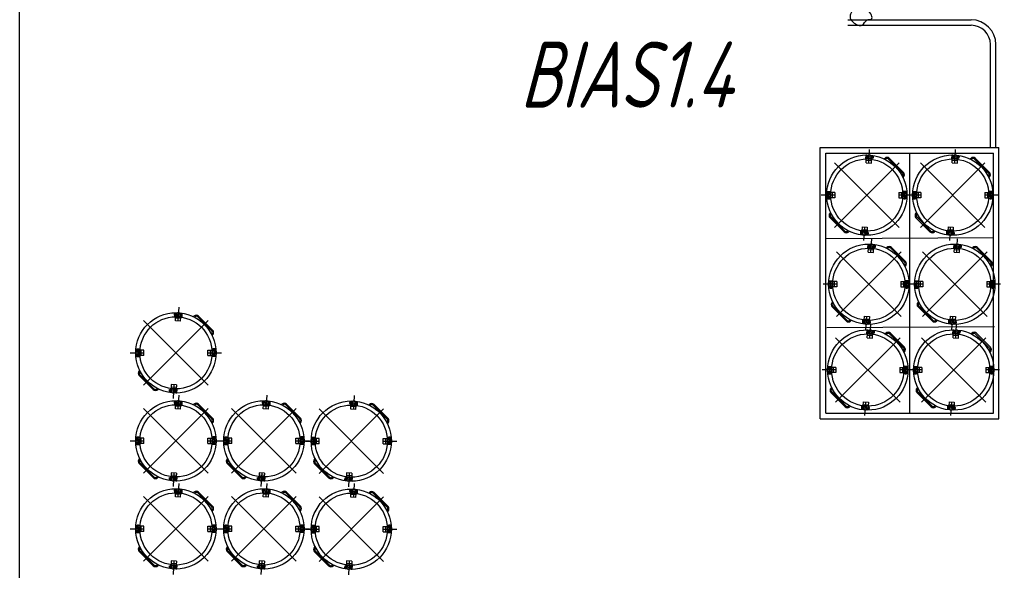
# Model space of a CAD drawing. Header units: millimetres. Extents: x 1663 to 6300, y 431 to 1491.
# Drawn here: x 5052.8 to 5117.5, y 1324.7 to 1361.1 of the extents above; entities that cross this region are included whole.
import ezdxf

# ---------------------------------------------------------------- set-up
doc = ezdxf.new("R2010")
doc.units = ezdxf.units.MM
for name, color, linetype, lineweight in [('Линия связи (Вновь)', 3, 'Continuous', 60), ('Строительный', 251, 'Continuous', 13), ('Текст', 2, 'Continuous', 25)]:
    doc.layers.add(name, color=color, linetype=linetype, lineweight=lineweight)
doc.styles.add('Simplex', font='simplex.shx', dxfattribs={"width": 0.7, "oblique": 15})

# ---------------------------------------------------------------- blocks, each defined once
blk = doc.blocks.new('A$C178B2837')
at = {"layer": 'Строительный', "ltscale": 100}
for p, q in [((535.063, 330.964), (535.063, 398.714)), ((572.724, 392.444), (578.324, 392.444)), ((572.724, 392.194), (578.324, 392.194)), ((579.199, 386.639), (579.199, 391.319)), ((579.449, 386.639), (579.449, 391.319)), ((571.464, 374.319), (571.464, 386.639)), ((571.464, 386.639), (579.584, 386.639)), ((571.714, 374.569), (571.714, 386.389)), ((571.714, 386.389), (579.334, 386.389)), ((573.533, 386.292), (573.523, 386.136)), ((573.572, 386.289), (573.533, 386.292)), ((573.55, 385.94), (573.573, 386.306)), ((573.888, 386.195), (573.567, 386.216)), ((573.57, 386.251), (573.619, 386.248)), ((573.621, 386.273), (573.612, 386.127)), ((573.669, 385.933), (573.709, 386.551)), ((573.761, 386.264), (573.751, 386.118)), ((573.759, 386.239), (573.809, 386.236)), ((573.789, 385.925), (573.812, 386.29)), ((573.828, 386.101), (573.839, 386.286)), ((573.837, 386.246), (573.869, 386.243)), ((573.869, 386.243), (573.863, 386.15)), ((575.524, 386.389), (575.524, 374.569)), ((577.441, 386.292), (577.431, 386.136)), ((577.48, 386.289), (577.441, 386.292)), ((577.458, 385.94), (577.481, 386.306)), ((577.796, 386.195), (577.475, 386.216)), ((577.478, 386.251), (577.528, 386.248)), ((577.529, 386.273), (577.52, 386.127)), ((577.578, 385.933), (577.617, 386.551)), ((577.669, 386.264), (577.66, 386.118)), ((577.667, 386.239), (577.717, 386.236)), ((577.697, 385.925), (577.721, 386.29)), ((577.736, 386.101), (577.748, 386.286)), ((577.745, 386.246), (577.777, 386.243)), ((577.777, 386.243), (577.771, 386.15)), ((579.334, 374.569), (579.334, 386.389)), ((579.584, 374.319), (579.584, 386.639)), ((575.044, 385.948), (572.109, 383.013)), ((575.044, 383.013), (572.109, 385.948)), ((573.523, 386.136), (573.562, 386.133)), ((573.55, 385.94), (573.789, 385.925)), ((573.557, 386.06), (573.797, 386.045)), ((573.612, 386.127), (573.751, 386.118)), ((573.863, 386.15), (573.831, 386.152)), ((574.397, 386.149), (574.371, 386.124)), ((575.21, 385.478), (574.574, 386.114)), ((575.245, 385.513), (574.609, 386.149)), ((578.952, 385.948), (576.018, 383.013)), ((578.952, 383.013), (576.018, 385.948)), ((577.431, 386.136), (577.47, 386.133)), ((577.458, 385.94), (577.697, 385.925)), ((577.465, 386.06), (577.705, 386.045)), ((577.52, 386.127), (577.66, 386.118)), ((577.771, 386.15), (577.739, 386.152)), ((578.305, 386.149), (578.279, 386.124)), ((579.118, 385.478), (578.482, 386.114)), ((579.154, 385.513), (578.517, 386.149)), ((575.245, 385.301), (575.22, 385.275)), ((579.154, 385.301), (579.128, 385.275)), ((572.122, 384.481), (571.502, 384.481)), ((572.122, 384.601), (571.756, 384.601)), ((571.772, 384.601), (571.772, 384.64)), ((571.772, 384.64), (571.928, 384.64)), ((571.785, 384.551), (571.932, 384.551)), ((571.81, 384.601), (571.81, 384.551)), ((571.846, 384.279), (571.846, 384.601)), ((571.928, 384.64), (571.928, 384.601)), ((571.932, 384.551), (571.932, 384.411)), ((572.002, 384.601), (572.002, 384.361)), ((572.122, 384.601), (572.122, 384.361)), ((575.032, 384.601), (575.398, 384.601)), ((575.032, 384.601), (575.032, 384.361)), ((575.652, 384.481), (575.032, 384.481)), ((575.152, 384.601), (575.152, 384.361)), ((575.368, 384.551), (575.222, 384.551)), ((575.222, 384.551), (575.222, 384.411)), ((575.381, 384.64), (575.225, 384.64)), ((575.225, 384.64), (575.225, 384.601)), ((575.307, 384.279), (575.307, 384.601)), ((575.343, 384.601), (575.343, 384.551)), ((575.381, 384.601), (575.381, 384.64)), ((576.03, 384.481), (575.41, 384.481)), ((576.03, 384.601), (575.664, 384.601)), ((575.68, 384.601), (575.68, 384.64)), ((575.68, 384.64), (575.836, 384.64)), ((575.693, 384.551), (575.84, 384.551)), ((575.718, 384.601), (575.718, 384.551)), ((575.754, 384.279), (575.754, 384.601)), ((575.836, 384.64), (575.836, 384.601)), ((575.84, 384.551), (575.84, 384.411)), ((575.91, 384.601), (575.91, 384.361)), ((576.03, 384.601), (576.03, 384.361)), ((578.94, 384.601), (579.306, 384.601)), ((578.94, 384.601), (578.94, 384.361)), ((579.56, 384.481), (578.94, 384.481)), ((579.06, 384.601), (579.06, 384.361)), ((579.276, 384.551), (579.13, 384.551)), ((579.13, 384.551), (579.13, 384.411)), ((579.289, 384.64), (579.133, 384.64)), ((579.133, 384.64), (579.133, 384.601)), ((579.216, 384.279), (579.216, 384.601)), ((579.251, 384.601), (579.251, 384.551)), ((579.289, 384.601), (579.289, 384.64)), ((572.122, 384.361), (571.756, 384.361)), ((571.943, 384.334), (571.758, 384.334)), ((571.785, 384.411), (571.932, 384.411)), ((571.799, 384.334), (571.799, 384.302)), ((571.799, 384.302), (571.892, 384.302)), ((571.81, 384.411), (571.81, 384.361)), ((571.892, 384.302), (571.892, 384.334)), ((575.032, 384.361), (575.398, 384.361)), ((575.21, 384.334), (575.395, 384.334)), ((575.368, 384.411), (575.222, 384.411)), ((575.261, 384.302), (575.261, 384.334)), ((575.354, 384.302), (575.261, 384.302)), ((575.343, 384.411), (575.343, 384.361)), ((575.354, 384.334), (575.354, 384.302)), ((576.03, 384.361), (575.664, 384.361)), ((575.851, 384.334), (575.666, 384.334)), ((575.693, 384.411), (575.84, 384.411)), ((575.707, 384.334), (575.707, 384.302)), ((575.707, 384.302), (575.801, 384.302)), ((575.718, 384.411), (575.718, 384.361)), ((575.801, 384.302), (575.801, 384.334)), ((578.94, 384.361), (579.306, 384.361)), ((579.118, 384.334), (579.304, 384.334)), ((579.276, 384.411), (579.13, 384.411)), ((579.169, 384.302), (579.169, 384.334)), ((579.263, 384.302), (579.169, 384.302)), ((579.251, 384.411), (579.251, 384.361)), ((579.263, 384.334), (579.263, 384.302)), ((571.908, 383.66), (571.934, 383.686)), ((575.816, 383.66), (575.842, 383.686)), ((572.544, 382.812), (571.908, 383.448)), ((572.58, 382.847), (571.943, 383.484)), ((576.452, 382.812), (575.816, 383.448)), ((576.488, 382.847), (575.851, 383.484)), ((572.756, 382.812), (572.782, 382.838)), ((573.303, 382.69), (573.313, 382.846)), ((573.342, 382.687), (573.303, 382.69)), ((573.313, 382.846), (573.352, 382.843)), ((573.364, 383.036), (573.341, 382.671)), ((573.344, 382.725), (573.394, 382.722)), ((573.667, 382.741), (573.346, 382.761)), ((573.356, 382.917), (573.596, 382.901)), ((573.364, 383.036), (573.603, 383.021)), ((573.392, 382.697), (573.402, 382.843)), ((573.402, 382.843), (573.541, 382.835)), ((573.444, 382.41), (573.484, 383.029)), ((573.532, 382.688), (573.541, 382.835)), ((573.534, 382.713), (573.584, 382.71)), ((573.603, 383.021), (573.58, 382.656)), ((573.619, 382.841), (573.607, 382.656)), ((573.61, 382.697), (573.642, 382.695)), ((573.648, 382.789), (573.616, 382.791)), ((573.642, 382.695), (573.648, 382.789)), ((576.665, 382.812), (576.69, 382.838)), ((577.211, 382.69), (577.221, 382.846)), ((577.25, 382.687), (577.211, 382.69)), ((577.221, 382.846), (577.26, 382.843)), ((577.272, 383.036), (577.249, 382.671)), ((577.252, 382.725), (577.302, 382.722)), ((577.576, 382.741), (577.255, 382.761)), ((577.265, 382.917), (577.504, 382.901)), ((577.272, 383.036), (577.512, 383.021)), ((577.301, 382.697), (577.31, 382.843)), ((577.31, 382.843), (577.45, 382.835)), ((577.352, 382.41), (577.392, 383.029)), ((577.44, 382.688), (577.45, 382.835)), ((577.442, 382.713), (577.492, 382.71)), ((577.512, 383.021), (577.488, 382.656)), ((577.527, 382.841), (577.516, 382.656)), ((577.518, 382.697), (577.55, 382.695)), ((577.556, 382.789), (577.524, 382.791)), ((577.55, 382.695), (577.556, 382.789)), ((579.357, 382.539), (571.737, 382.494)), ((573.626, 382.239), (573.616, 382.084)), ((573.665, 382.237), (573.626, 382.239)), ((573.643, 381.888), (573.666, 382.253)), ((573.663, 382.199), (573.713, 382.196)), ((573.714, 382.221), (573.705, 382.075)), ((573.763, 381.88), (573.802, 382.499)), ((573.854, 382.212), (573.845, 382.066)), ((573.882, 381.873), (573.906, 382.238)), ((573.921, 382.049), (573.933, 382.234)), ((577.534, 382.239), (577.525, 382.084)), ((577.573, 382.237), (577.534, 382.239)), ((577.551, 381.888), (577.575, 382.253)), ((577.571, 382.199), (577.621, 382.196)), ((577.623, 382.221), (577.613, 382.075)), ((577.671, 381.88), (577.71, 382.499)), ((577.762, 382.212), (577.753, 382.066)), ((577.791, 381.873), (577.814, 382.238)), ((577.829, 382.049), (577.841, 382.234)), ((575.137, 381.896), (572.203, 378.961)), ((575.137, 378.961), (572.203, 381.896)), ((573.616, 382.084), (573.655, 382.081)), ((573.643, 381.888), (573.882, 381.873)), ((573.651, 382.008), (573.89, 381.993)), ((573.982, 382.143), (573.661, 382.163)), ((573.705, 382.075), (573.845, 382.066)), ((573.852, 382.187), (573.902, 382.184)), ((573.956, 382.098), (573.924, 382.1)), ((573.93, 382.193), (573.962, 382.191)), ((573.962, 382.191), (573.956, 382.098)), ((574.49, 382.097), (574.464, 382.071)), ((575.303, 381.425), (574.667, 382.062)), ((575.339, 381.461), (574.702, 382.097)), ((579.045, 381.896), (576.111, 378.961)), ((579.045, 378.961), (576.111, 381.896)), ((577.525, 382.084), (577.564, 382.081)), ((577.551, 381.888), (577.791, 381.873)), ((577.559, 382.008), (577.798, 381.993)), ((577.89, 382.143), (577.569, 382.163)), ((577.613, 382.075), (577.753, 382.066)), ((577.761, 382.187), (577.811, 382.184)), ((577.864, 382.098), (577.832, 382.1)), ((577.838, 382.193), (577.87, 382.191)), ((577.87, 382.191), (577.864, 382.098)), ((578.398, 382.097), (578.373, 382.071)), ((579.212, 381.425), (578.575, 382.062)), ((579.247, 381.461), (578.61, 382.097)), ((575.339, 381.249), (575.313, 381.223)), ((579.247, 381.249), (579.221, 381.223)), ((572.215, 380.428), (571.595, 380.428)), ((572.215, 380.548), (571.849, 380.548)), ((571.865, 380.548), (571.865, 380.587)), ((571.865, 380.587), (572.021, 380.587)), ((571.878, 380.498), (572.025, 380.498)), ((571.903, 380.548), (571.903, 380.498)), ((571.939, 380.227), (571.939, 380.548)), ((572.021, 380.587), (572.021, 380.548)), ((572.025, 380.498), (572.025, 380.358)), ((572.095, 380.548), (572.095, 380.308)), ((572.215, 380.548), (572.215, 380.308)), ((575.125, 380.548), (575.491, 380.548)), ((575.125, 380.548), (575.125, 380.308)), ((575.745, 380.428), (575.125, 380.428)), ((575.245, 380.548), (575.245, 380.308)), ((575.461, 380.498), (575.315, 380.498)), ((575.315, 380.498), (575.315, 380.358)), ((575.474, 380.587), (575.318, 380.587)), ((575.318, 380.587), (575.318, 380.548)), ((575.401, 380.227), (575.401, 380.548)), ((575.437, 380.548), (575.437, 380.498)), ((575.474, 380.548), (575.474, 380.587)), ((576.123, 380.428), (575.503, 380.428)), ((576.123, 380.548), (575.757, 380.548)), ((575.774, 380.548), (575.774, 380.587)), ((575.774, 380.587), (575.93, 380.587)), ((575.787, 380.498), (575.933, 380.498)), ((575.811, 380.548), (575.811, 380.498)), ((575.847, 380.227), (575.847, 380.548)), ((575.93, 380.587), (575.93, 380.548)), ((575.933, 380.498), (575.933, 380.358)), ((576.003, 380.548), (576.003, 380.308)), ((576.123, 380.548), (576.123, 380.308)), ((579.033, 380.548), (579.399, 380.548)), ((579.033, 380.548), (579.033, 380.308)), ((579.653, 380.428), (579.033, 380.428)), ((579.153, 380.548), (579.153, 380.308)), ((579.37, 380.498), (579.223, 380.498)), ((579.223, 380.498), (579.223, 380.358)), ((579.383, 380.587), (579.227, 380.587)), ((579.227, 380.587), (579.227, 380.548)), ((579.309, 380.227), (579.309, 380.548)), ((579.345, 380.548), (579.345, 380.498)), ((579.383, 380.548), (579.383, 380.587)), ((572.215, 380.308), (571.849, 380.308)), ((572.037, 380.281), (571.851, 380.281)), ((571.878, 380.358), (572.025, 380.358)), ((571.892, 380.281), (571.892, 380.249)), ((571.892, 380.249), (571.986, 380.249)), ((571.903, 380.358), (571.903, 380.308)), ((571.986, 380.249), (571.986, 380.281)), ((575.125, 380.308), (575.491, 380.308)), ((575.303, 380.281), (575.489, 380.281)), ((575.461, 380.358), (575.315, 380.358)), ((575.354, 380.249), (575.354, 380.281)), ((575.448, 380.249), (575.354, 380.249)), ((575.437, 380.358), (575.437, 380.308)), ((575.448, 380.281), (575.448, 380.249)), ((576.123, 380.308), (575.757, 380.308)), ((575.945, 380.281), (575.759, 380.281)), ((575.787, 380.358), (575.933, 380.358)), ((575.8, 380.281), (575.8, 380.249)), ((575.8, 380.249), (575.894, 380.249)), ((575.811, 380.358), (575.811, 380.308)), ((575.894, 380.249), (575.894, 380.281)), ((579.033, 380.308), (579.399, 380.308)), ((579.211, 380.281), (579.397, 380.281)), ((579.37, 380.358), (579.223, 380.358)), ((579.262, 380.249), (579.262, 380.281)), ((579.356, 380.249), (579.262, 380.249)), ((579.345, 380.358), (579.345, 380.308)), ((579.356, 380.281), (579.356, 380.249)), ((572.001, 379.608), (572.027, 379.634)), ((575.909, 379.608), (575.935, 379.634)), ((542.106, 379.098), (542.1, 379.004)), ((542.137, 379.096), (542.106, 379.098)), ((542.128, 378.951), (542.14, 379.136)), ((542.144, 378.772), (542.167, 379.137)), ((542.214, 379.079), (542.164, 379.083)), ((542.215, 379.104), (542.206, 378.958)), ((542.303, 379.383), (542.264, 378.764)), ((542.355, 379.095), (542.345, 378.949)), ((542.383, 378.756), (542.407, 379.122)), ((542.406, 379.105), (542.445, 379.103)), ((542.445, 379.103), (542.435, 378.947)), ((572.638, 378.76), (572.001, 379.396)), ((572.673, 378.795), (572.036, 379.431)), ((576.546, 378.76), (575.909, 379.396)), ((576.581, 378.795), (575.945, 379.431)), ((540.703, 375.845), (543.638, 378.779)), ((540.703, 378.779), (543.638, 375.845)), ((542.08, 379.052), (542.401, 379.032)), ((542.1, 379.004), (542.131, 379.002)), ((542.383, 378.756), (542.144, 378.772)), ((542.391, 378.876), (542.151, 378.891)), ((542.345, 378.949), (542.206, 378.958)), ((542.403, 379.067), (542.353, 379.071)), ((542.435, 378.947), (542.396, 378.949)), ((542.991, 378.981), (542.965, 378.955)), ((543.168, 378.945), (543.804, 378.309)), ((543.203, 378.981), (543.839, 378.344)), ((572.85, 378.76), (572.875, 378.785)), ((573.396, 378.638), (573.406, 378.793)), ((573.435, 378.635), (573.396, 378.638)), ((573.406, 378.793), (573.445, 378.791)), ((573.457, 378.984), (573.434, 378.619)), ((573.437, 378.673), (573.487, 378.67)), ((573.761, 378.688), (573.44, 378.709)), ((573.45, 378.864), (573.689, 378.849)), ((573.457, 378.984), (573.697, 378.969)), ((573.486, 378.645), (573.495, 378.791)), ((573.495, 378.791), (573.635, 378.782)), ((573.538, 378.358), (573.577, 378.976)), ((573.625, 378.636), (573.635, 378.782)), ((573.627, 378.661), (573.677, 378.658)), ((573.697, 378.969), (573.673, 378.603)), ((573.713, 378.789), (573.701, 378.604)), ((573.703, 378.645), (573.735, 378.643)), ((573.741, 378.736), (573.709, 378.738)), ((573.735, 378.643), (573.741, 378.736)), ((576.758, 378.76), (576.784, 378.785)), ((577.304, 378.638), (577.314, 378.793)), ((577.343, 378.635), (577.304, 378.638)), ((577.314, 378.793), (577.353, 378.791)), ((577.366, 378.984), (577.342, 378.619)), ((577.346, 378.673), (577.396, 378.67)), ((577.669, 378.688), (577.348, 378.709)), ((577.358, 378.864), (577.597, 378.849)), ((577.366, 378.984), (577.605, 378.969)), ((577.394, 378.645), (577.403, 378.791)), ((577.403, 378.791), (577.543, 378.782)), ((577.446, 378.358), (577.485, 378.976)), ((577.534, 378.636), (577.543, 378.782)), ((577.535, 378.661), (577.585, 378.658)), ((577.605, 378.969), (577.582, 378.603)), ((577.621, 378.789), (577.609, 378.604)), ((577.612, 378.645), (577.643, 378.643)), ((577.649, 378.736), (577.618, 378.738)), ((577.643, 378.643), (577.649, 378.736)), ((579.381, 378.487), (571.761, 378.442)), ((573.58, 378.344), (573.57, 378.189)), ((573.57, 378.189), (573.609, 378.186)), ((573.619, 378.342), (573.58, 378.344)), ((573.596, 377.993), (573.62, 378.358)), ((573.935, 378.248), (573.614, 378.268)), ((573.616, 378.304), (573.666, 378.301)), ((573.668, 378.326), (573.658, 378.179)), ((573.716, 377.985), (573.756, 378.604)), ((573.807, 378.317), (573.798, 378.171)), ((573.806, 378.292), (573.856, 378.289)), ((573.836, 377.978), (573.859, 378.343)), ((573.874, 378.154), (573.886, 378.339)), ((573.909, 378.203), (573.878, 378.205)), ((573.884, 378.298), (573.915, 378.296)), ((573.915, 378.296), (573.909, 378.203)), ((574.444, 378.202), (574.418, 378.176)), ((575.292, 377.566), (574.656, 378.202)), ((577.488, 378.344), (577.478, 378.189)), ((577.478, 378.189), (577.517, 378.186)), ((577.527, 378.342), (577.488, 378.344)), ((577.505, 377.993), (577.528, 378.358)), ((577.843, 378.248), (577.522, 378.268)), ((577.524, 378.304), (577.574, 378.301)), ((577.576, 378.326), (577.567, 378.179)), ((577.624, 377.985), (577.664, 378.604)), ((577.716, 378.317), (577.706, 378.171)), ((577.714, 378.292), (577.764, 378.289)), ((577.744, 377.978), (577.767, 378.343)), ((577.783, 378.154), (577.794, 378.339)), ((577.817, 378.203), (577.786, 378.205)), ((577.792, 378.298), (577.823, 378.296)), ((577.823, 378.296), (577.817, 378.203)), ((578.352, 378.202), (578.326, 378.176)), ((579.2, 377.566), (578.564, 378.202)), ((543.839, 378.132), (543.814, 378.106)), ((575.091, 378.001), (572.156, 375.066)), ((575.091, 375.066), (572.156, 378.001)), ((573.596, 377.993), (573.836, 377.978)), ((573.604, 378.113), (573.844, 378.098)), ((573.658, 378.179), (573.798, 378.171)), ((575.257, 377.53), (574.62, 378.167)), ((578.999, 378.001), (576.064, 375.066)), ((578.999, 375.066), (576.064, 378.001)), ((577.505, 377.993), (577.744, 377.978)), ((577.512, 378.113), (577.752, 378.098)), ((577.567, 378.179), (577.706, 378.171)), ((579.165, 377.53), (578.528, 378.167)), ((540.096, 377.312), (540.716, 377.312)), ((540.716, 377.432), (540.35, 377.432)), ((540.537, 377.459), (540.352, 377.459)), ((540.379, 377.382), (540.526, 377.382)), ((540.393, 377.459), (540.393, 377.491)), ((540.393, 377.491), (540.487, 377.491)), ((540.404, 377.382), (540.404, 377.432)), ((540.44, 377.514), (540.44, 377.192)), ((540.487, 377.491), (540.487, 377.459)), ((540.526, 377.242), (540.526, 377.382)), ((540.596, 377.192), (540.596, 377.432)), ((540.716, 377.192), (540.716, 377.432)), ((543.626, 377.432), (543.992, 377.432)), ((543.626, 377.192), (543.626, 377.432)), ((543.626, 377.312), (544.246, 377.312)), ((543.746, 377.192), (543.746, 377.432)), ((543.804, 377.459), (543.99, 377.459)), ((543.962, 377.382), (543.816, 377.382)), ((543.816, 377.242), (543.816, 377.382)), ((543.949, 377.491), (543.855, 377.491)), ((543.855, 377.491), (543.855, 377.459)), ((543.902, 377.514), (543.902, 377.192)), ((543.937, 377.382), (543.937, 377.432)), ((543.949, 377.459), (543.949, 377.491)), ((575.292, 377.354), (575.266, 377.328)), ((579.2, 377.354), (579.174, 377.328)), ((540.716, 377.192), (540.35, 377.192)), ((540.366, 377.192), (540.366, 377.153)), ((540.366, 377.153), (540.522, 377.153)), ((540.379, 377.242), (540.526, 377.242)), ((540.404, 377.192), (540.404, 377.242)), ((540.522, 377.153), (540.522, 377.192)), ((543.626, 377.192), (543.992, 377.192)), ((543.962, 377.242), (543.816, 377.242)), ((543.819, 377.153), (543.819, 377.192)), ((543.975, 377.153), (543.819, 377.153)), ((543.937, 377.192), (543.937, 377.242)), ((543.975, 377.192), (543.975, 377.153)), ((540.502, 376.492), (540.528, 376.517)), ((572.168, 376.533), (571.548, 376.533)), ((572.168, 376.653), (571.802, 376.653)), ((572.168, 376.413), (571.802, 376.413)), ((571.819, 376.653), (571.819, 376.692)), ((571.819, 376.692), (571.975, 376.692)), ((571.832, 376.603), (571.978, 376.603)), ((571.832, 376.463), (571.978, 376.463)), ((571.857, 376.653), (571.857, 376.603)), ((571.857, 376.463), (571.857, 376.413)), ((571.892, 376.332), (571.892, 376.653)), ((571.975, 376.692), (571.975, 376.653)), ((571.978, 376.603), (571.978, 376.463)), ((572.048, 376.653), (572.048, 376.413)), ((572.168, 376.653), (572.168, 376.413)), ((575.078, 376.653), (575.444, 376.653)), ((575.078, 376.653), (575.078, 376.413)), ((575.698, 376.533), (575.078, 376.533)), ((575.078, 376.413), (575.444, 376.413)), ((575.198, 376.653), (575.198, 376.413)), ((575.415, 376.603), (575.268, 376.603)), ((575.268, 376.603), (575.268, 376.463)), ((575.415, 376.463), (575.268, 376.463)), ((575.428, 376.692), (575.272, 376.692)), ((575.272, 376.692), (575.272, 376.653)), ((575.354, 376.332), (575.354, 376.653)), ((575.39, 376.653), (575.39, 376.603)), ((575.39, 376.463), (575.39, 376.413)), ((575.428, 376.653), (575.428, 376.692)), ((576.076, 376.533), (575.456, 376.533)), ((576.076, 376.653), (575.71, 376.653)), ((576.076, 376.413), (575.71, 376.413)), ((575.727, 376.653), (575.727, 376.692)), ((575.727, 376.692), (575.883, 376.692)), ((575.74, 376.603), (575.886, 376.603)), ((575.74, 376.463), (575.886, 376.463)), ((575.765, 376.653), (575.765, 376.603)), ((575.765, 376.463), (575.765, 376.413)), ((575.801, 376.332), (575.801, 376.653)), ((575.883, 376.692), (575.883, 376.653)), ((575.886, 376.603), (575.886, 376.463)), ((575.956, 376.653), (575.956, 376.413)), ((576.076, 376.653), (576.076, 376.413)), ((578.986, 376.653), (579.353, 376.653)), ((578.986, 376.653), (578.986, 376.413)), ((579.606, 376.533), (578.986, 376.533)), ((578.986, 376.413), (579.353, 376.413)), ((579.106, 376.653), (579.106, 376.413)), ((579.323, 376.603), (579.176, 376.603)), ((579.176, 376.603), (579.176, 376.463)), ((579.323, 376.463), (579.176, 376.463)), ((579.336, 376.692), (579.18, 376.692)), ((579.18, 376.692), (579.18, 376.653)), ((579.262, 376.332), (579.262, 376.653)), ((579.298, 376.653), (579.298, 376.603)), ((579.298, 376.463), (579.298, 376.413)), ((579.336, 376.653), (579.336, 376.692)), ((540.502, 376.28), (541.138, 375.643)), ((540.537, 376.315), (541.174, 375.679)), ((571.99, 376.386), (571.804, 376.386)), ((571.845, 376.386), (571.845, 376.354)), ((571.845, 376.354), (571.939, 376.354)), ((571.939, 376.354), (571.939, 376.386)), ((575.257, 376.386), (575.442, 376.386)), ((575.307, 376.354), (575.307, 376.386)), ((575.401, 376.354), (575.307, 376.354)), ((575.401, 376.386), (575.401, 376.354)), ((575.898, 376.386), (575.713, 376.386)), ((575.754, 376.386), (575.754, 376.354)), ((575.754, 376.354), (575.847, 376.354)), ((575.847, 376.354), (575.847, 376.386)), ((579.165, 376.386), (579.35, 376.386)), ((579.216, 376.354), (579.216, 376.386)), ((579.309, 376.354), (579.216, 376.354)), ((579.309, 376.386), (579.309, 376.354)), ((541.35, 375.643), (541.376, 375.669)), ((541.859, 375.598), (542.18, 375.577)), ((541.879, 375.549), (541.885, 375.643)), ((541.91, 375.547), (541.879, 375.549)), ((541.885, 375.643), (541.916, 375.641)), ((541.92, 375.691), (541.908, 375.506)), ((541.958, 375.868), (541.935, 375.502)), ((541.988, 375.553), (541.938, 375.557)), ((542.19, 375.733), (541.95, 375.748)), ((542.198, 375.852), (541.958, 375.868)), ((541.987, 375.528), (541.996, 375.675)), ((542.136, 375.666), (541.996, 375.675)), ((542.078, 375.86), (542.038, 375.241)), ((542.126, 375.52), (542.136, 375.666)), ((542.178, 375.541), (542.128, 375.544)), ((542.198, 375.852), (542.174, 375.487)), ((542.224, 375.657), (542.185, 375.659)), ((542.214, 375.501), (542.224, 375.657)), ((571.954, 375.713), (571.98, 375.739)), ((572.626, 374.9), (571.99, 375.536)), ((575.863, 375.713), (575.888, 375.739)), ((576.534, 374.9), (575.898, 375.536)), ((542.106, 375.098), (542.1, 375.004)), ((542.137, 375.096), (542.106, 375.098)), ((542.128, 374.951), (542.14, 375.136)), ((542.144, 374.772), (542.167, 375.137)), ((542.214, 375.079), (542.164, 375.083)), ((542.175, 375.503), (542.214, 375.501)), ((542.215, 375.104), (542.206, 374.958)), ((542.303, 375.383), (542.264, 374.764)), ((542.355, 375.095), (542.345, 374.949)), ((542.403, 375.067), (542.353, 375.071)), ((542.383, 374.756), (542.407, 375.122)), ((542.406, 375.105), (542.445, 375.103)), ((542.445, 375.103), (542.435, 374.947)), ((546.106, 375.098), (546.1, 375.004)), ((546.137, 375.096), (546.106, 375.098)), ((546.128, 374.951), (546.14, 375.136)), ((546.144, 374.772), (546.167, 375.137)), ((546.214, 375.079), (546.164, 375.083)), ((546.215, 375.104), (546.206, 374.958)), ((546.303, 375.383), (546.264, 374.764)), ((546.355, 375.095), (546.345, 374.949)), ((546.403, 375.067), (546.353, 375.071)), ((546.383, 374.756), (546.407, 375.122)), ((546.406, 375.105), (546.445, 375.103)), ((546.445, 375.103), (546.435, 374.947)), ((550.079, 375.086), (550.073, 374.993)), ((550.11, 375.084), (550.079, 375.086)), ((550.101, 374.94), (550.113, 375.125)), ((550.117, 374.761), (550.14, 375.126)), ((550.187, 375.068), (550.137, 375.072)), ((550.188, 375.093), (550.179, 374.947)), ((550.276, 375.372), (550.237, 374.753)), ((550.328, 375.084), (550.319, 374.938)), ((550.356, 374.745), (550.38, 375.111)), ((550.379, 375.094), (550.418, 375.092)), ((550.418, 375.092), (550.408, 374.936)), ((572.591, 374.865), (571.954, 375.501)), ((573.411, 375.089), (573.387, 374.724)), ((573.411, 375.089), (573.65, 375.074)), ((573.491, 374.463), (573.53, 375.081)), ((573.65, 375.074), (573.627, 374.708)), ((576.499, 374.865), (575.863, 375.501)), ((577.319, 375.089), (577.296, 374.724)), ((577.319, 375.089), (577.558, 375.074)), ((577.399, 374.463), (577.439, 375.081)), ((577.558, 375.074), (577.535, 374.708)), ((540.703, 371.845), (543.638, 374.779)), ((540.703, 374.779), (543.638, 371.845)), ((542.08, 375.052), (542.401, 375.032)), ((542.1, 375.004), (542.131, 375.002)), ((542.383, 374.756), (542.144, 374.772)), ((542.391, 374.876), (542.151, 374.891)), ((542.345, 374.949), (542.206, 374.958)), ((542.435, 374.947), (542.396, 374.949)), ((542.991, 374.981), (542.965, 374.955)), ((543.168, 374.945), (543.804, 374.309)), ((543.203, 374.981), (543.839, 374.344)), ((544.703, 371.845), (547.638, 374.779)), ((544.703, 374.779), (547.638, 371.845)), ((546.08, 375.052), (546.401, 375.032)), ((546.1, 375.004), (546.131, 375.002)), ((546.383, 374.756), (546.144, 374.772)), ((546.391, 374.876), (546.151, 374.891)), ((546.345, 374.949), (546.206, 374.958)), ((546.435, 374.947), (546.396, 374.949)), ((546.991, 374.981), (546.965, 374.955)), ((547.168, 374.945), (547.804, 374.309)), ((547.203, 374.981), (547.839, 374.344)), ((548.677, 371.834), (551.611, 374.768)), ((548.677, 374.768), (551.611, 371.834)), ((550.053, 375.041), (550.374, 375.02)), ((550.073, 374.993), (550.104, 374.991)), ((550.356, 374.745), (550.117, 374.761)), ((550.364, 374.865), (550.125, 374.88)), ((550.319, 374.938), (550.179, 374.947)), ((550.376, 375.056), (550.326, 375.059)), ((550.408, 374.936), (550.369, 374.938)), ((550.964, 374.97), (550.938, 374.944)), ((551.141, 374.934), (551.777, 374.298)), ((551.176, 374.97), (551.813, 374.333)), ((572.803, 374.865), (572.829, 374.89)), ((573.349, 374.743), (573.359, 374.898)), ((573.388, 374.74), (573.349, 374.743)), ((573.359, 374.898), (573.398, 374.896)), ((573.391, 374.778), (573.441, 374.775)), ((573.714, 374.793), (573.393, 374.814)), ((573.403, 374.969), (573.643, 374.954)), ((573.439, 374.75), (573.448, 374.896)), ((573.448, 374.896), (573.588, 374.887)), ((573.579, 374.741), (573.588, 374.887)), ((573.58, 374.766), (573.63, 374.763)), ((573.666, 374.894), (573.654, 374.709)), ((573.657, 374.75), (573.688, 374.748)), ((573.694, 374.841), (573.663, 374.843)), ((573.688, 374.748), (573.694, 374.841)), ((576.711, 374.865), (576.737, 374.89)), ((577.258, 374.743), (577.268, 374.898)), ((577.297, 374.74), (577.258, 374.743)), ((577.268, 374.898), (577.307, 374.896)), ((577.299, 374.778), (577.349, 374.775)), ((577.622, 374.793), (577.301, 374.814)), ((577.311, 374.969), (577.551, 374.954)), ((577.347, 374.75), (577.357, 374.896)), ((577.357, 374.896), (577.496, 374.887)), ((577.487, 374.741), (577.496, 374.887)), ((577.489, 374.766), (577.539, 374.763)), ((577.574, 374.894), (577.562, 374.709)), ((577.565, 374.75), (577.597, 374.748)), ((577.603, 374.841), (577.571, 374.843)), ((577.597, 374.748), (577.603, 374.841)), ((571.464, 374.319), (579.584, 374.319)), ((571.714, 374.569), (579.334, 374.569)), ((543.839, 374.132), (543.814, 374.106)), ((547.839, 374.132), (547.814, 374.106)), ((551.813, 374.121), (551.787, 374.095)), ((540.096, 373.312), (540.716, 373.312)), ((540.716, 373.432), (540.35, 373.432)), ((540.537, 373.459), (540.352, 373.459)), ((540.379, 373.382), (540.526, 373.382)), ((540.393, 373.459), (540.393, 373.491)), ((540.393, 373.491), (540.487, 373.491)), ((540.404, 373.382), (540.404, 373.432)), ((540.44, 373.514), (540.44, 373.192)), ((540.487, 373.491), (540.487, 373.459)), ((540.526, 373.242), (540.526, 373.382)), ((540.596, 373.192), (540.596, 373.432)), ((540.716, 373.192), (540.716, 373.432)), ((543.626, 373.432), (543.992, 373.432)), ((543.626, 373.192), (543.626, 373.432)), ((543.626, 373.312), (544.246, 373.312)), ((543.746, 373.192), (543.746, 373.432)), ((543.804, 373.459), (543.99, 373.459)), ((543.962, 373.382), (543.816, 373.382)), ((543.816, 373.242), (543.816, 373.382)), ((543.949, 373.491), (543.855, 373.491)), ((543.855, 373.491), (543.855, 373.459)), ((543.902, 373.514), (543.902, 373.192)), ((543.937, 373.382), (543.937, 373.432)), ((543.949, 373.459), (543.949, 373.491)), ((544.096, 373.312), (544.716, 373.312)), ((544.716, 373.432), (544.35, 373.432)), ((544.537, 373.459), (544.352, 373.459)), ((544.379, 373.382), (544.526, 373.382)), ((544.393, 373.459), (544.393, 373.491)), ((544.393, 373.491), (544.487, 373.491)), ((544.404, 373.382), (544.404, 373.432)), ((544.44, 373.514), (544.44, 373.192)), ((544.487, 373.491), (544.487, 373.459)), ((544.526, 373.242), (544.526, 373.382)), ((544.596, 373.192), (544.596, 373.432)), ((544.716, 373.192), (544.716, 373.432)), ((547.626, 373.432), (547.992, 373.432)), ((547.626, 373.192), (547.626, 373.432)), ((547.626, 373.312), (548.246, 373.312)), ((547.746, 373.192), (547.746, 373.432)), ((547.804, 373.459), (547.99, 373.459)), ((547.962, 373.382), (547.816, 373.382)), ((547.816, 373.242), (547.816, 373.382)), ((547.949, 373.491), (547.855, 373.491)), ((547.855, 373.491), (547.855, 373.459)), ((547.902, 373.514), (547.902, 373.192)), ((547.937, 373.382), (547.937, 373.432)), ((547.949, 373.459), (547.949, 373.491)), ((548.069, 373.301), (548.689, 373.301)), ((548.689, 373.421), (548.323, 373.421)), ((548.51, 373.448), (548.325, 373.448)), ((548.352, 373.371), (548.499, 373.371)), ((548.366, 373.448), (548.366, 373.48)), ((548.366, 373.48), (548.46, 373.48)), ((548.377, 373.371), (548.377, 373.421)), ((548.413, 373.503), (548.413, 373.181)), ((548.46, 373.48), (548.46, 373.448)), ((548.499, 373.231), (548.499, 373.371)), ((548.569, 373.181), (548.569, 373.421)), ((548.689, 373.181), (548.689, 373.421)), ((551.599, 373.421), (551.965, 373.421)), ((551.599, 373.181), (551.599, 373.421)), ((551.599, 373.301), (552.219, 373.301)), ((551.719, 373.181), (551.719, 373.421)), ((551.777, 373.448), (551.963, 373.448)), ((551.935, 373.371), (551.789, 373.371)), ((551.789, 373.231), (551.789, 373.371)), ((551.922, 373.48), (551.828, 373.48)), ((551.828, 373.48), (551.828, 373.448)), ((551.875, 373.503), (551.875, 373.181)), ((551.91, 373.371), (551.91, 373.421)), ((551.922, 373.448), (551.922, 373.48)), ((540.716, 373.192), (540.35, 373.192)), ((540.366, 373.192), (540.366, 373.153)), ((540.366, 373.153), (540.522, 373.153)), ((540.379, 373.242), (540.526, 373.242)), ((540.404, 373.192), (540.404, 373.242)), ((540.522, 373.153), (540.522, 373.192)), ((543.626, 373.192), (543.992, 373.192)), ((543.962, 373.242), (543.816, 373.242)), ((543.819, 373.153), (543.819, 373.192)), ((543.975, 373.153), (543.819, 373.153)), ((543.937, 373.192), (543.937, 373.242)), ((543.975, 373.192), (543.975, 373.153)), ((544.716, 373.192), (544.35, 373.192)), ((544.366, 373.192), (544.366, 373.153)), ((544.366, 373.153), (544.522, 373.153)), ((544.379, 373.242), (544.526, 373.242)), ((544.404, 373.192), (544.404, 373.242)), ((544.522, 373.153), (544.522, 373.192)), ((547.626, 373.192), (547.992, 373.192)), ((547.962, 373.242), (547.816, 373.242)), ((547.819, 373.153), (547.819, 373.192)), ((547.975, 373.153), (547.819, 373.153)), ((547.937, 373.192), (547.937, 373.242)), ((547.975, 373.192), (547.975, 373.153)), ((548.689, 373.181), (548.323, 373.181)), ((548.339, 373.181), (548.339, 373.142)), ((548.339, 373.142), (548.495, 373.142)), ((548.352, 373.231), (548.499, 373.231)), ((548.377, 373.181), (548.377, 373.231)), ((548.495, 373.142), (548.495, 373.181)), ((551.599, 373.181), (551.965, 373.181)), ((551.935, 373.231), (551.789, 373.231)), ((551.792, 373.142), (551.792, 373.181)), ((551.948, 373.142), (551.792, 373.142)), ((551.91, 373.181), (551.91, 373.231)), ((551.948, 373.181), (551.948, 373.142)), ((540.502, 372.492), (540.528, 372.517)), ((544.502, 372.492), (544.528, 372.517)), ((548.475, 372.481), (548.501, 372.506)), ((540.502, 372.28), (541.138, 371.643)), ((540.537, 372.315), (541.174, 371.679)), ((544.502, 372.28), (545.138, 371.643)), ((544.537, 372.315), (545.174, 371.679)), ((548.475, 372.268), (549.111, 371.632)), ((548.51, 372.304), (549.147, 371.667)), ((541.35, 371.643), (541.376, 371.669)), ((541.859, 371.598), (542.18, 371.577)), ((541.879, 371.549), (541.885, 371.643)), ((541.91, 371.547), (541.879, 371.549)), ((541.885, 371.643), (541.916, 371.641)), ((541.92, 371.691), (541.908, 371.506)), ((541.958, 371.868), (541.935, 371.502)), ((541.988, 371.553), (541.938, 371.557)), ((542.19, 371.733), (541.95, 371.748)), ((542.198, 371.852), (541.958, 371.868)), ((541.987, 371.528), (541.996, 371.675)), ((542.136, 371.666), (541.996, 371.675)), ((542.078, 371.86), (542.038, 371.241)), ((542.126, 371.52), (542.136, 371.666)), ((542.178, 371.541), (542.128, 371.544)), ((542.198, 371.852), (542.174, 371.487)), ((542.224, 371.657), (542.185, 371.659)), ((542.214, 371.501), (542.224, 371.657)), ((545.35, 371.643), (545.376, 371.669)), ((545.859, 371.598), (546.18, 371.577)), ((545.879, 371.549), (545.885, 371.643)), ((545.91, 371.547), (545.879, 371.549)), ((545.885, 371.643), (545.916, 371.641)), ((545.92, 371.691), (545.908, 371.506)), ((545.958, 371.868), (545.935, 371.502)), ((545.988, 371.553), (545.938, 371.557)), ((546.19, 371.733), (545.95, 371.748)), ((546.198, 371.852), (545.958, 371.868)), ((545.987, 371.528), (545.996, 371.675)), ((546.136, 371.666), (545.996, 371.675)), ((546.078, 371.86), (546.038, 371.241)), ((546.126, 371.52), (546.136, 371.666)), ((546.178, 371.541), (546.128, 371.544)), ((546.198, 371.852), (546.174, 371.487)), ((546.224, 371.657), (546.185, 371.659)), ((546.214, 371.501), (546.224, 371.657)), ((549.324, 371.632), (549.349, 371.658)), ((549.832, 371.586), (550.153, 371.566)), ((549.852, 371.538), (549.858, 371.632)), ((549.884, 371.536), (549.852, 371.538)), ((549.858, 371.632), (549.89, 371.63)), ((549.893, 371.68), (549.881, 371.495)), ((549.931, 371.856), (549.908, 371.491)), ((549.961, 371.542), (549.911, 371.545)), ((550.163, 371.721), (549.924, 371.737)), ((550.171, 371.841), (549.931, 371.856)), ((549.96, 371.517), (549.969, 371.664)), ((550.109, 371.655), (549.969, 371.664)), ((550.051, 371.849), (550.011, 371.23)), ((550.099, 371.508), (550.109, 371.655)), ((550.151, 371.53), (550.101, 371.533)), ((550.171, 371.841), (550.147, 371.476)), ((550.197, 371.646), (550.158, 371.648)), ((550.187, 371.49), (550.197, 371.646)), ((542.106, 371.098), (542.1, 371.004)), ((542.137, 371.096), (542.106, 371.098)), ((542.128, 370.951), (542.14, 371.136)), ((542.144, 370.772), (542.167, 371.137)), ((542.214, 371.079), (542.164, 371.083)), ((542.175, 371.503), (542.214, 371.501)), ((542.215, 371.104), (542.206, 370.958)), ((542.303, 371.383), (542.264, 370.764)), ((542.355, 371.095), (542.345, 370.949)), ((542.403, 371.067), (542.353, 371.071)), ((542.383, 370.756), (542.407, 371.122)), ((542.406, 371.105), (542.445, 371.103)), ((542.445, 371.103), (542.435, 370.947)), ((546.106, 371.098), (546.1, 371.004)), ((546.137, 371.096), (546.106, 371.098)), ((546.128, 370.951), (546.14, 371.136)), ((546.144, 370.772), (546.167, 371.137)), ((546.214, 371.079), (546.164, 371.083)), ((546.175, 371.503), (546.214, 371.501)), ((546.215, 371.104), (546.206, 370.958)), ((546.303, 371.383), (546.264, 370.764)), ((546.355, 371.095), (546.345, 370.949)), ((546.403, 371.067), (546.353, 371.071)), ((546.383, 370.756), (546.407, 371.122)), ((546.406, 371.105), (546.445, 371.103)), ((546.445, 371.103), (546.435, 370.947)), ((550.079, 371.086), (550.073, 370.993)), ((550.11, 371.084), (550.079, 371.086)), ((550.101, 370.94), (550.113, 371.125)), ((550.117, 370.761), (550.14, 371.126)), ((550.187, 371.068), (550.137, 371.072)), ((550.148, 371.492), (550.187, 371.49)), ((550.188, 371.093), (550.179, 370.947)), ((550.276, 371.372), (550.237, 370.753)), ((550.328, 371.084), (550.319, 370.938)), ((550.376, 371.056), (550.326, 371.059)), ((550.356, 370.745), (550.38, 371.111)), ((550.379, 371.094), (550.418, 371.092)), ((550.418, 371.092), (550.408, 370.936)), ((540.703, 367.845), (543.638, 370.779)), ((540.703, 370.779), (543.638, 367.845)), ((542.08, 371.052), (542.401, 371.032)), ((542.1, 371.004), (542.131, 371.002)), ((542.383, 370.756), (542.144, 370.772)), ((542.391, 370.876), (542.151, 370.891)), ((542.345, 370.949), (542.206, 370.958)), ((542.435, 370.947), (542.396, 370.949)), ((542.991, 370.981), (542.965, 370.955)), ((543.168, 370.945), (543.804, 370.309)), ((543.203, 370.981), (543.839, 370.344)), ((544.703, 367.845), (547.638, 370.779)), ((544.703, 370.779), (547.638, 367.845)), ((546.08, 371.052), (546.401, 371.032)), ((546.1, 371.004), (546.131, 371.002)), ((546.383, 370.756), (546.144, 370.772)), ((546.391, 370.876), (546.151, 370.891)), ((546.345, 370.949), (546.206, 370.958)), ((546.435, 370.947), (546.396, 370.949)), ((546.991, 370.981), (546.965, 370.955)), ((547.168, 370.945), (547.804, 370.309)), ((547.203, 370.981), (547.839, 370.344)), ((548.677, 367.834), (551.611, 370.768)), ((548.677, 370.768), (551.611, 367.834)), ((550.053, 371.041), (550.374, 371.02)), ((550.073, 370.993), (550.104, 370.991)), ((550.356, 370.745), (550.117, 370.761)), ((550.364, 370.865), (550.125, 370.88)), ((550.319, 370.938), (550.179, 370.947)), ((550.408, 370.936), (550.369, 370.938)), ((550.964, 370.97), (550.938, 370.944)), ((551.141, 370.934), (551.777, 370.298)), ((551.176, 370.97), (551.813, 370.333)), ((543.839, 370.132), (543.814, 370.106)), ((547.839, 370.132), (547.814, 370.106)), ((551.813, 370.121), (551.787, 370.095)), ((540.096, 369.312), (540.716, 369.312)), ((540.716, 369.432), (540.35, 369.432)), ((540.537, 369.459), (540.352, 369.459)), ((540.379, 369.382), (540.526, 369.382)), ((540.393, 369.459), (540.393, 369.491)), ((540.393, 369.491), (540.487, 369.491)), ((540.404, 369.382), (540.404, 369.432)), ((540.44, 369.514), (540.44, 369.192)), ((540.487, 369.491), (540.487, 369.459)), ((540.526, 369.242), (540.526, 369.382)), ((540.596, 369.192), (540.596, 369.432)), ((540.716, 369.192), (540.716, 369.432)), ((543.626, 369.432), (543.992, 369.432)), ((543.626, 369.192), (543.626, 369.432)), ((543.626, 369.312), (544.246, 369.312)), ((543.746, 369.192), (543.746, 369.432)), ((543.804, 369.459), (543.99, 369.459)), ((543.962, 369.382), (543.816, 369.382)), ((543.816, 369.242), (543.816, 369.382)), ((543.949, 369.491), (543.855, 369.491)), ((543.855, 369.491), (543.855, 369.459)), ((543.902, 369.514), (543.902, 369.192)), ((543.937, 369.382), (543.937, 369.432)), ((543.949, 369.459), (543.949, 369.491)), ((544.096, 369.312), (544.716, 369.312)), ((544.716, 369.432), (544.35, 369.432)), ((544.537, 369.459), (544.352, 369.459)), ((544.379, 369.382), (544.526, 369.382)), ((544.393, 369.459), (544.393, 369.491)), ((544.393, 369.491), (544.487, 369.491)), ((544.404, 369.382), (544.404, 369.432)), ((544.44, 369.514), (544.44, 369.192)), ((544.487, 369.491), (544.487, 369.459)), ((544.526, 369.242), (544.526, 369.382)), ((544.596, 369.192), (544.596, 369.432)), ((544.716, 369.192), (544.716, 369.432)), ((547.626, 369.432), (547.992, 369.432)), ((547.626, 369.192), (547.626, 369.432)), ((547.626, 369.312), (548.246, 369.312)), ((547.746, 369.192), (547.746, 369.432)), ((547.804, 369.459), (547.99, 369.459)), ((547.962, 369.382), (547.816, 369.382)), ((547.816, 369.242), (547.816, 369.382)), ((547.949, 369.491), (547.855, 369.491)), ((547.855, 369.491), (547.855, 369.459)), ((547.902, 369.514), (547.902, 369.192)), ((547.937, 369.382), (547.937, 369.432)), ((547.949, 369.459), (547.949, 369.491)), ((548.069, 369.301), (548.689, 369.301)), ((548.689, 369.421), (548.323, 369.421)), ((548.51, 369.448), (548.325, 369.448)), ((548.352, 369.371), (548.499, 369.371)), ((548.366, 369.448), (548.366, 369.48)), ((548.366, 369.48), (548.46, 369.48)), ((548.377, 369.371), (548.377, 369.421)), ((548.413, 369.503), (548.413, 369.181)), ((548.46, 369.48), (548.46, 369.448)), ((548.499, 369.231), (548.499, 369.371)), ((548.569, 369.181), (548.569, 369.421)), ((548.689, 369.181), (548.689, 369.421)), ((551.599, 369.421), (551.965, 369.421)), ((551.599, 369.181), (551.599, 369.421)), ((551.599, 369.301), (552.219, 369.301)), ((551.719, 369.181), (551.719, 369.421)), ((551.777, 369.448), (551.963, 369.448)), ((551.935, 369.371), (551.789, 369.371)), ((551.789, 369.231), (551.789, 369.371)), ((551.922, 369.48), (551.828, 369.48)), ((551.828, 369.48), (551.828, 369.448)), ((551.875, 369.503), (551.875, 369.181)), ((551.91, 369.371), (551.91, 369.421)), ((551.922, 369.448), (551.922, 369.48)), ((540.716, 369.192), (540.35, 369.192)), ((540.366, 369.192), (540.366, 369.153)), ((540.366, 369.153), (540.522, 369.153)), ((540.379, 369.242), (540.526, 369.242)), ((540.404, 369.192), (540.404, 369.242)), ((540.522, 369.153), (540.522, 369.192)), ((543.626, 369.192), (543.992, 369.192)), ((543.962, 369.242), (543.816, 369.242)), ((543.819, 369.153), (543.819, 369.192)), ((543.975, 369.153), (543.819, 369.153)), ((543.937, 369.192), (543.937, 369.242)), ((543.975, 369.192), (543.975, 369.153)), ((544.716, 369.192), (544.35, 369.192)), ((544.366, 369.192), (544.366, 369.153)), ((544.366, 369.153), (544.522, 369.153)), ((544.379, 369.242), (544.526, 369.242)), ((544.404, 369.192), (544.404, 369.242)), ((544.522, 369.153), (544.522, 369.192)), ((547.626, 369.192), (547.992, 369.192)), ((547.962, 369.242), (547.816, 369.242)), ((547.819, 369.153), (547.819, 369.192)), ((547.975, 369.153), (547.819, 369.153)), ((547.937, 369.192), (547.937, 369.242)), ((547.975, 369.192), (547.975, 369.153)), ((548.689, 369.181), (548.323, 369.181)), ((548.339, 369.181), (548.339, 369.142)), ((548.339, 369.142), (548.495, 369.142)), ((548.352, 369.231), (548.499, 369.231)), ((548.377, 369.181), (548.377, 369.231)), ((548.495, 369.142), (548.495, 369.181)), ((551.599, 369.181), (551.965, 369.181)), ((551.935, 369.231), (551.789, 369.231)), ((551.792, 369.142), (551.792, 369.181)), ((551.948, 369.142), (551.792, 369.142)), ((551.91, 369.181), (551.91, 369.231)), ((551.948, 369.181), (551.948, 369.142)), ((540.502, 368.492), (540.528, 368.517)), ((544.502, 368.492), (544.528, 368.517)), ((548.475, 368.481), (548.501, 368.506)), ((540.502, 368.28), (541.138, 367.643)), ((540.537, 368.315), (541.174, 367.679)), ((544.502, 368.28), (545.138, 367.643)), ((544.537, 368.315), (545.174, 367.679)), ((548.475, 368.268), (549.111, 367.632)), ((548.51, 368.304), (549.147, 367.667)), ((541.35, 367.643), (541.376, 367.669)), ((541.859, 367.598), (542.18, 367.577)), ((541.879, 367.549), (541.885, 367.643)), ((541.91, 367.547), (541.879, 367.549)), ((541.885, 367.643), (541.916, 367.641)), ((541.92, 367.691), (541.908, 367.506)), ((541.958, 367.868), (541.935, 367.502)), ((541.988, 367.553), (541.938, 367.557)), ((542.19, 367.733), (541.95, 367.748)), ((542.198, 367.852), (541.958, 367.868)), ((541.987, 367.528), (541.996, 367.675)), ((542.136, 367.666), (541.996, 367.675)), ((542.078, 367.86), (542.038, 367.241)), ((542.126, 367.52), (542.136, 367.666)), ((542.178, 367.541), (542.128, 367.544)), ((542.198, 367.852), (542.174, 367.487)), ((542.175, 367.503), (542.214, 367.501)), ((542.224, 367.657), (542.185, 367.659)), ((542.214, 367.501), (542.224, 367.657)), ((545.35, 367.643), (545.376, 367.669)), ((545.859, 367.598), (546.18, 367.577)), ((545.879, 367.549), (545.885, 367.643)), ((545.91, 367.547), (545.879, 367.549)), ((545.885, 367.643), (545.916, 367.641)), ((545.92, 367.691), (545.908, 367.506)), ((545.958, 367.868), (545.935, 367.502)), ((545.988, 367.553), (545.938, 367.557)), ((546.19, 367.733), (545.95, 367.748)), ((546.198, 367.852), (545.958, 367.868)), ((545.987, 367.528), (545.996, 367.675)), ((546.136, 367.666), (545.996, 367.675)), ((546.078, 367.86), (546.038, 367.241)), ((546.126, 367.52), (546.136, 367.666)), ((546.178, 367.541), (546.128, 367.544)), ((546.198, 367.852), (546.174, 367.487)), ((546.175, 367.503), (546.214, 367.501)), ((546.224, 367.657), (546.185, 367.659)), ((546.214, 367.501), (546.224, 367.657)), ((549.324, 367.632), (549.349, 367.658)), ((549.832, 367.586), (550.153, 367.566)), ((549.852, 367.538), (549.858, 367.632)), ((549.884, 367.536), (549.852, 367.538)), ((549.858, 367.632), (549.89, 367.63)), ((549.893, 367.68), (549.881, 367.495)), ((549.931, 367.856), (549.908, 367.491)), ((549.961, 367.542), (549.911, 367.545)), ((550.163, 367.721), (549.924, 367.737)), ((550.171, 367.841), (549.931, 367.856)), ((549.96, 367.517), (549.969, 367.664)), ((550.109, 367.655), (549.969, 367.664)), ((550.051, 367.849), (550.011, 367.23)), ((550.099, 367.508), (550.109, 367.655)), ((550.151, 367.53), (550.101, 367.533)), ((550.171, 367.841), (550.147, 367.476)), ((550.197, 367.646), (550.158, 367.648)), ((550.187, 367.49), (550.197, 367.646)), ((550.148, 367.492), (550.187, 367.49))]:
    blk.add_line(p, q, dxfattribs=at)
for centre, radius in [((573.577, 384.481), 1.825), ((577.485, 384.481), 1.825), ((573.577, 384.481), 1.64), ((577.485, 384.481), 1.64), ((573.67, 380.428), 1.825), ((577.578, 380.428), 1.825), ((573.67, 380.428), 1.64), ((577.578, 380.428), 1.64), ((542.171, 377.312), 1.825), ((542.171, 377.312), 1.64), ((573.623, 376.533), 1.825), ((577.531, 376.533), 1.825), ((573.623, 376.533), 1.64), ((577.531, 376.533), 1.64), ((542.171, 373.312), 1.825), ((546.171, 373.312), 1.825), ((550.144, 373.301), 1.825), ((542.171, 373.312), 1.64), ((546.171, 373.312), 1.64), ((550.144, 373.301), 1.64), ((542.171, 369.312), 1.825), ((546.171, 369.312), 1.825), ((550.144, 369.301), 1.825), ((542.171, 369.312), 1.64), ((546.171, 369.312), 1.64), ((550.144, 369.301), 1.64)]:
    blk.add_circle(centre, radius, dxfattribs=at)
for centre, radius, start, end in [((578.324, 391.319), 1.125, 0, 90), ((578.324, 391.319), 0.875, 0, 90), ((573.687, 386.212), 0.09, 35.2901, 137.3942), ((577.595, 386.212), 0.09, 35.2901, 137.3942), ((573.687, 386.212), 0.09, 215.2901, 317.3942), ((574.503, 386.043), 0.15, 45, 135), ((574.503, 386.043), 0.1, 45, 135), ((577.595, 386.212), 0.09, 215.2901, 317.3942), ((578.411, 386.043), 0.15, 45, 135), ((578.411, 386.043), 0.1, 45, 135), ((575.139, 385.407), 0.1, 315, 45), ((575.139, 385.407), 0.15, 315, 45), ((579.047, 385.407), 0.1, 315, 45), ((579.047, 385.407), 0.15, 315, 45), ((571.842, 384.481), 0.09, 128.948, 231.052), ((571.842, 384.481), 0.09, 308.948, 51.052), ((575.312, 384.481), 0.09, 128.948, 231.052), ((575.312, 384.481), 0.09, 308.948, 51.052), ((575.75, 384.481), 0.09, 128.948, 231.052), ((575.75, 384.481), 0.09, 308.948, 51.052), ((579.22, 384.481), 0.09, 128.948, 231.052), ((579.22, 384.481), 0.09, 308.948, 51.052), ((572.014, 383.554), 0.15, 135, 225), ((572.014, 383.554), 0.1, 135, 225), ((575.922, 383.554), 0.15, 135, 225), ((575.922, 383.554), 0.1, 135, 225), ((572.65, 382.918), 0.15, 225, 315), ((572.65, 382.918), 0.1, 225, 315), ((573.466, 382.749), 0.09, 215.2901, 317.3942), ((573.466, 382.749), 0.09, 35.2901, 137.3942), ((576.558, 382.918), 0.15, 225, 315), ((576.558, 382.918), 0.1, 225, 315), ((577.374, 382.749), 0.09, 215.2901, 317.3942), ((577.374, 382.749), 0.09, 35.2901, 137.3942), ((573.781, 382.16), 0.09, 35.2901, 137.3942), ((577.689, 382.16), 0.09, 35.2901, 137.3942), ((573.781, 382.16), 0.09, 215.2901, 317.3942), ((574.596, 381.991), 0.15, 45, 135), ((574.596, 381.991), 0.1, 45, 135), ((577.689, 382.16), 0.09, 215.2901, 317.3942), ((578.504, 381.991), 0.15, 45, 135), ((578.504, 381.991), 0.1, 45, 135), ((575.233, 381.355), 0.1, 315, 45), ((575.233, 381.355), 0.15, 315, 45), ((579.141, 381.355), 0.1, 315, 45), ((579.141, 381.355), 0.15, 315, 45), ((571.935, 380.428), 0.09, 128.948, 231.052), ((571.935, 380.428), 0.09, 308.948, 51.052), ((575.405, 380.428), 0.09, 128.948, 231.052), ((575.405, 380.428), 0.09, 308.948, 51.052), ((575.843, 380.428), 0.09, 128.948, 231.052), ((575.843, 380.428), 0.09, 308.948, 51.052), ((579.313, 380.428), 0.09, 128.948, 231.052), ((579.313, 380.428), 0.09, 308.948, 51.052), ((572.107, 379.502), 0.15, 135, 225), ((572.107, 379.502), 0.1, 135, 225), ((576.015, 379.502), 0.15, 135, 225), ((576.015, 379.502), 0.1, 135, 225), ((542.281, 379.043), 0.09, 35.2901, 137.3942), ((542.281, 379.043), 0.09, 215.2901, 317.3942), ((543.097, 378.875), 0.15, 45, 135), ((543.097, 378.875), 0.1, 45, 135), ((572.744, 378.866), 0.15, 225, 315), ((572.744, 378.866), 0.1, 225, 315), ((573.559, 378.697), 0.09, 215.2901, 317.3942), ((573.559, 378.697), 0.09, 35.2901, 137.3942), ((576.652, 378.866), 0.15, 225, 315), ((576.652, 378.866), 0.1, 225, 315), ((577.467, 378.697), 0.09, 215.2901, 317.3942), ((577.467, 378.697), 0.09, 35.2901, 137.3942), ((543.733, 378.238), 0.1, 315, 45), ((543.733, 378.238), 0.15, 315, 45), ((573.734, 378.265), 0.09, 215.2901, 317.3942), ((573.734, 378.265), 0.09, 35.2901, 137.3942), ((574.55, 378.096), 0.15, 45, 135), ((574.55, 378.096), 0.1, 45, 135), ((577.642, 378.265), 0.09, 215.2901, 317.3942), ((577.642, 378.265), 0.09, 35.2901, 137.3942), ((578.458, 378.096), 0.15, 45, 135), ((578.458, 378.096), 0.1, 45, 135), ((540.436, 377.312), 0.09, 128.948, 231.052), ((540.436, 377.312), 0.09, 308.948, 51.052), ((543.906, 377.312), 0.09, 128.948, 231.052), ((543.906, 377.312), 0.09, 308.948, 51.052), ((575.186, 377.46), 0.1, 315, 45), ((575.186, 377.46), 0.15, 315, 45), ((579.094, 377.46), 0.1, 315, 45), ((579.094, 377.46), 0.15, 315, 45), ((540.608, 376.386), 0.15, 135, 225), ((540.608, 376.386), 0.1, 135, 225), ((571.888, 376.533), 0.09, 128.948, 231.052), ((571.888, 376.533), 0.09, 308.948, 51.052), ((575.358, 376.533), 0.09, 128.948, 231.052), ((575.358, 376.533), 0.09, 308.948, 51.052), ((575.796, 376.533), 0.09, 128.948, 231.052), ((575.796, 376.533), 0.09, 308.948, 51.052), ((579.266, 376.533), 0.09, 128.948, 231.052), ((579.266, 376.533), 0.09, 308.948, 51.052), ((541.244, 375.749), 0.15, 225, 315), ((541.244, 375.749), 0.1, 225, 315), ((542.06, 375.58), 0.09, 215.2901, 317.3942), ((542.06, 375.58), 0.09, 35.2901, 137.3942), ((572.061, 375.607), 0.15, 135, 225), ((572.061, 375.607), 0.1, 135, 225), ((575.969, 375.607), 0.15, 135, 225), ((575.969, 375.607), 0.1, 135, 225), ((542.281, 375.043), 0.09, 35.2901, 137.3942), ((546.281, 375.043), 0.09, 35.2901, 137.3942), ((550.255, 375.032), 0.09, 35.2901, 137.3942), ((542.281, 375.043), 0.09, 215.2901, 317.3942), ((543.097, 374.875), 0.15, 45, 135), ((543.097, 374.875), 0.1, 45, 135), ((546.281, 375.043), 0.09, 215.2901, 317.3942), ((547.097, 374.875), 0.15, 45, 135), ((547.097, 374.875), 0.1, 45, 135), ((550.255, 375.032), 0.09, 215.2901, 317.3942), ((551.07, 374.864), 0.15, 45, 135), ((551.07, 374.864), 0.1, 45, 135), ((572.697, 374.971), 0.15, 225, 315), ((572.697, 374.971), 0.1, 225, 315), ((573.513, 374.802), 0.09, 215.2901, 317.3942), ((573.513, 374.802), 0.09, 35.2901, 137.3942), ((576.605, 374.971), 0.15, 225, 315), ((576.605, 374.971), 0.1, 225, 315), ((577.421, 374.802), 0.09, 215.2901, 317.3942), ((577.421, 374.802), 0.09, 35.2901, 137.3942), ((543.733, 374.238), 0.1, 315, 45), ((543.733, 374.238), 0.15, 315, 45), ((547.733, 374.238), 0.1, 315, 45), ((547.733, 374.238), 0.15, 315, 45), ((551.707, 374.227), 0.1, 315, 45), ((551.707, 374.227), 0.15, 315, 45), ((540.436, 373.312), 0.09, 128.948, 231.052), ((540.436, 373.312), 0.09, 308.948, 51.052), ((543.906, 373.312), 0.09, 128.948, 231.052), ((543.906, 373.312), 0.09, 308.948, 51.052), ((544.436, 373.312), 0.09, 128.948, 231.052), ((544.436, 373.312), 0.09, 308.948, 51.052), ((547.906, 373.312), 0.09, 128.948, 231.052), ((547.906, 373.312), 0.09, 308.948, 51.052), ((548.409, 373.301), 0.09, 128.948, 231.052), ((548.409, 373.301), 0.09, 308.948, 51.052), ((551.879, 373.301), 0.09, 128.948, 231.052), ((551.879, 373.301), 0.09, 308.948, 51.052), ((540.608, 372.386), 0.15, 135, 225), ((540.608, 372.386), 0.1, 135, 225), ((544.608, 372.386), 0.15, 135, 225), ((544.608, 372.386), 0.1, 135, 225), ((548.581, 372.375), 0.15, 135, 225), ((548.581, 372.375), 0.1, 135, 225), ((541.244, 371.749), 0.15, 225, 315), ((541.244, 371.749), 0.1, 225, 315), ((542.06, 371.58), 0.09, 215.2901, 317.3942), ((542.06, 371.58), 0.09, 35.2901, 137.3942), ((545.244, 371.749), 0.15, 225, 315), ((545.244, 371.749), 0.1, 225, 315), ((546.06, 371.58), 0.09, 215.2901, 317.3942), ((546.06, 371.58), 0.09, 35.2901, 137.3942), ((549.218, 371.738), 0.15, 225, 315), ((549.218, 371.738), 0.1, 225, 315), ((550.033, 371.569), 0.09, 215.2901, 317.3942), ((550.033, 371.569), 0.09, 35.2901, 137.3942), ((542.281, 371.043), 0.09, 35.2901, 137.3942), ((546.281, 371.043), 0.09, 35.2901, 137.3942), ((550.255, 371.032), 0.09, 35.2901, 137.3942), ((542.281, 371.043), 0.09, 215.2901, 317.3942), ((543.097, 370.875), 0.15, 45, 135), ((543.097, 370.875), 0.1, 45, 135), ((546.281, 371.043), 0.09, 215.2901, 317.3942), ((547.097, 370.875), 0.15, 45, 135), ((547.097, 370.875), 0.1, 45, 135), ((550.255, 371.032), 0.09, 215.2901, 317.3942), ((551.07, 370.864), 0.15, 45, 135), ((551.07, 370.864), 0.1, 45, 135), ((543.733, 370.238), 0.1, 315, 45), ((543.733, 370.238), 0.15, 315, 45), ((547.733, 370.238), 0.1, 315, 45), ((547.733, 370.238), 0.15, 315, 45), ((551.707, 370.227), 0.1, 315, 45), ((551.707, 370.227), 0.15, 315, 45), ((540.436, 369.312), 0.09, 128.948, 231.052), ((540.436, 369.312), 0.09, 308.948, 51.052), ((543.906, 369.312), 0.09, 128.948, 231.052), ((543.906, 369.312), 0.09, 308.948, 51.052), ((544.436, 369.312), 0.09, 128.948, 231.052), ((544.436, 369.312), 0.09, 308.948, 51.052), ((547.906, 369.312), 0.09, 128.948, 231.052), ((547.906, 369.312), 0.09, 308.948, 51.052), ((548.409, 369.301), 0.09, 128.948, 231.052), ((548.409, 369.301), 0.09, 308.948, 51.052), ((551.879, 369.301), 0.09, 128.948, 231.052), ((551.879, 369.301), 0.09, 308.948, 51.052), ((540.608, 368.386), 0.15, 135, 225), ((540.608, 368.386), 0.1, 135, 225), ((544.608, 368.386), 0.15, 135, 225), ((544.608, 368.386), 0.1, 135, 225), ((548.581, 368.375), 0.15, 135, 225), ((548.581, 368.375), 0.1, 135, 225), ((541.244, 367.749), 0.15, 225, 315), ((541.244, 367.749), 0.1, 225, 315), ((542.06, 367.58), 0.09, 215.2901, 317.3942), ((542.06, 367.58), 0.09, 35.2901, 137.3942), ((545.244, 367.749), 0.15, 225, 315), ((545.244, 367.749), 0.1, 225, 315), ((546.06, 367.58), 0.09, 215.2901, 317.3942), ((546.06, 367.58), 0.09, 35.2901, 137.3942), ((549.218, 367.738), 0.15, 225, 315), ((549.218, 367.738), 0.1, 225, 315), ((550.033, 367.569), 0.09, 215.2901, 317.3942), ((550.033, 367.569), 0.09, 35.2901, 137.3942)]:
    blk.add_arc(centre, radius, start, end, dxfattribs=at)
blk.add_spline([(572.879, 393.03), (572.845, 392.914), (572.89, 392.833), (572.86, 392.731), (572.818, 392.588), (572.953, 392.341), (573.184, 392.2), (573.367, 392.196), (573.595, 392.437), (573.777, 392.476), (573.604, 392.882), (573.357, 393.034), (573.436, 393.134)], degree=3, dxfattribs=at)

msp = doc.modelspace()

# ---------------------------------------------------------------- block references
at = {"layer": 'Линия связи (Вновь)', "xscale": 1.452, "yscale": 1.452, "zscale": 1.452}
msp.add_blockref('A$C178B2837', (4275.927, 791.224), dxfattribs=at)

# ---------------------------------------------------------------- next in the draw order: texts
at = {"layer": 'Текст', "ltscale": 100, "insert": (5092.873, 1357.434), "char_height": 4.356, "width": 15.66864, "attachment_point": 5, "style": 'Simplex', "bg_fill": 3, "box_fill_scale": 1.2, "bg_fill_color": 256, "bg_fill_transparency": 0}
msp.add_mtext('BIAS1.4', dxfattribs=at)

doc.saveas('drawing.dxf')
